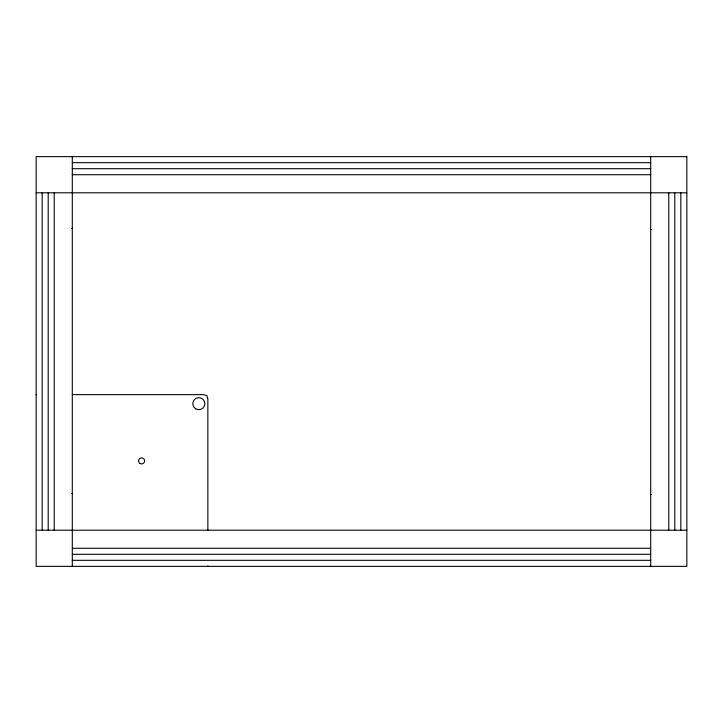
<?xml version="1.0" encoding="UTF-8"?>
<svg xmlns="http://www.w3.org/2000/svg" width="723" height="723" viewBox="0 0 723 723"><rect width="100%" height="100%" fill="white"/><g stroke="black" fill="none" stroke-linecap="round" stroke-linejoin="round"><path stroke-width="1.08" d="M71.713 228.495L72.3 228.341M650.7 494.659L651.287 494.505M72.3 162.675L650.7 162.675M72.3 168.703L650.7 168.703M72.3 174.722L650.7 174.722M36.15 192.797L686.85 192.797M36.15 394.641L36.611 394.641M72.3 394.641L203.597 394.65L206.905 395.598L207.853 398.897L207.863 530.203M36.15 530.203L686.85 530.203M72.3 548.278L650.7 548.278M72.3 554.297L650.7 554.297M72.3 560.325L650.7 560.325M650.7 229.426L651.287 229.589M71.713 493.411L72.3 493.574M680.822 192.797L680.822 530.203M674.803 192.797L674.803 530.203M668.775 192.797L668.775 530.203M650.7 156.647L650.7 566.353M207.863 565.892L207.863 566.353M72.3 156.647L72.3 566.353M54.225 192.797L54.225 530.203M48.197 192.797L48.197 530.203M42.178 192.797L42.178 530.203M686.85 156.647L36.15 156.647L36.15 566.353L686.85 566.353L686.85 156.647M195.816 408.893A6.028 6.028 0 0 0 204.853 403.678A6.028 6.028 0 0 0 195.816 398.454A6.028 6.028 0 0 0 195.816 408.893M140.081 463.524A3.009 3.009 0 0 0 144.6 460.913A3.009 3.009 0 0 0 140.081 458.301A3.009 3.009 0 0 0 140.081 463.524"/></g></svg>
